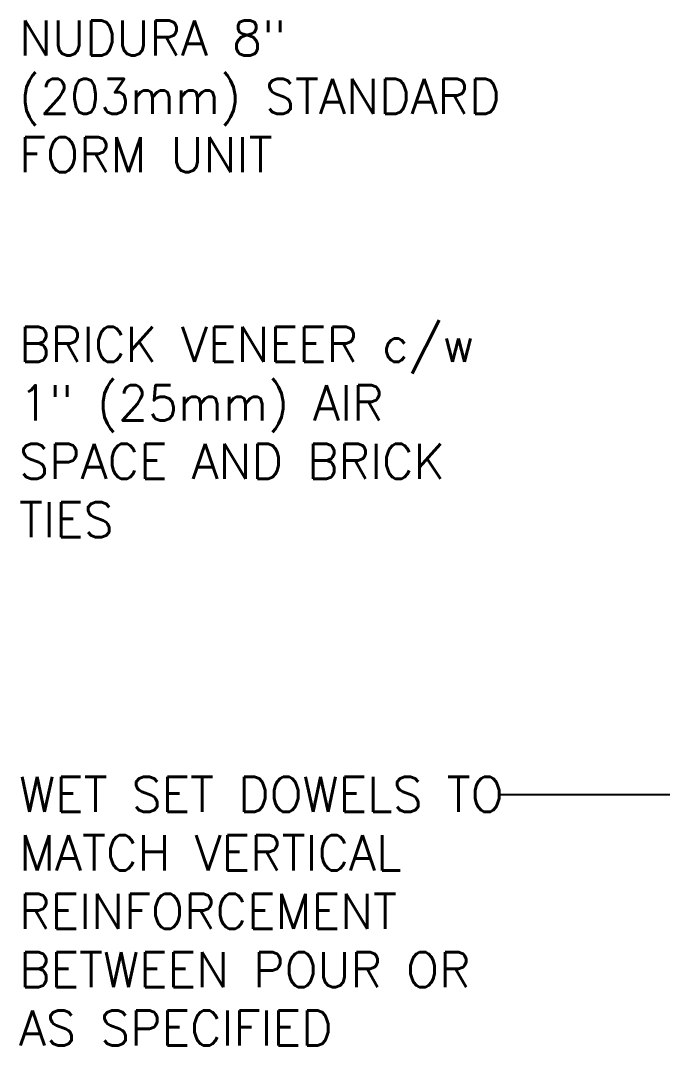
# Model space of a CAD drawing. Header units: inches. Extents: x 138.2 to 198.9, y -60.8 to 16.2.
# Drawn here: x 138.51 to 152.26, y -9.74 to 12.21 of the extents above; entities that cross this region are included whole.
import ezdxf

# ---------------------------------------------------------------- set-up
doc = ezdxf.new("R2010")
doc.units = ezdxf.units.IN
doc.header["$LTSCALE"] = 0.5
doc.header["$MEASUREMENT"] = 0
doc.layers.add('TEXT', color=4, linetype='Continuous')
doc.styles.add('DIM', font='romans.shx', dxfattribs={"width": 0.7})
doc.styles.add('ROMANS', font='romans.shx', dxfattribs={"height": 1.125})
doc.dimstyles.new('ext_12', dxfattribs={"dimscale": 12, "dimtxt": 0.09375, "dimasz": 0.09375, "dimexe": 0.09375, "dimexo": 0.0625, "dimgap": 0.0625, "dimtad": 1, "dimdec": 1, "dimzin": 3, "dimdsep": 46, "dimlunit": 4, "dimtxsty": 'DIM', "dimcen": 0.09, "dimdle": 0.09375, "dimclrt": 4, "dimadec": 0, "dimazin": 0, "dimtfac": 1, "dimtdec": 1, "dimtmove": 2, "dimatfit": 3, "dimfxl": 1, "dimfrac": 2, "dimtolj": 1, "dimtzin": 0, "dimarcsym": 0})

msp = doc.modelspace()

# ---------------------------------------------------------------- linework, layer by layer
at = {"layer": 'TEXT'}
for points in [[(159.816, 11.828, 0, 0.36, 0), (158.736, 11.828, 0, 0, 0), (145.439, 11.828, 0, 0, 0)], [(153.332, 5.24, 0, 0.36, 0), (152.252, 5.24, 0, 0, 0), (149.911, 5.24, 0, 0, 0)]]:
    msp.add_lwpolyline(points, format="xyseb", dxfattribs=at)

# ---------------------------------------------------------------- texts
at = {"layer": 'TEXT', "char_height": 0.75, "width": 11.43486, "attachment_point": 4, "style": 'ROMANS'}
for s, insert in [('NUDURA 8" (203mm) STANDARD FORM UNIT', (138.478, 10.583)), ('BRICK VENEER c/w 1" (25mm) AIR SPACE AND BRICK TIES', (138.478, 3.396)), ('WET SET DOWELS TO MATCH VERTICAL\\PREINFORCEMENT BETWEEN POUR OR AS SPECIFIED', (138.478, -6.865))]:
    msp.add_mtext(s, dxfattribs=dict(at, insert=insert))

# ---------------------------------------------------------------- leaders
at = {"layer": 'TEXT'}
msp.add_leader([(163.425, -4.376), (148.741, -4.376)], dimstyle='ext_12', override={"dimgap": 0.0625, "dimtad": 0}, dxfattribs=at)

doc.saveas('drawing.dxf')
